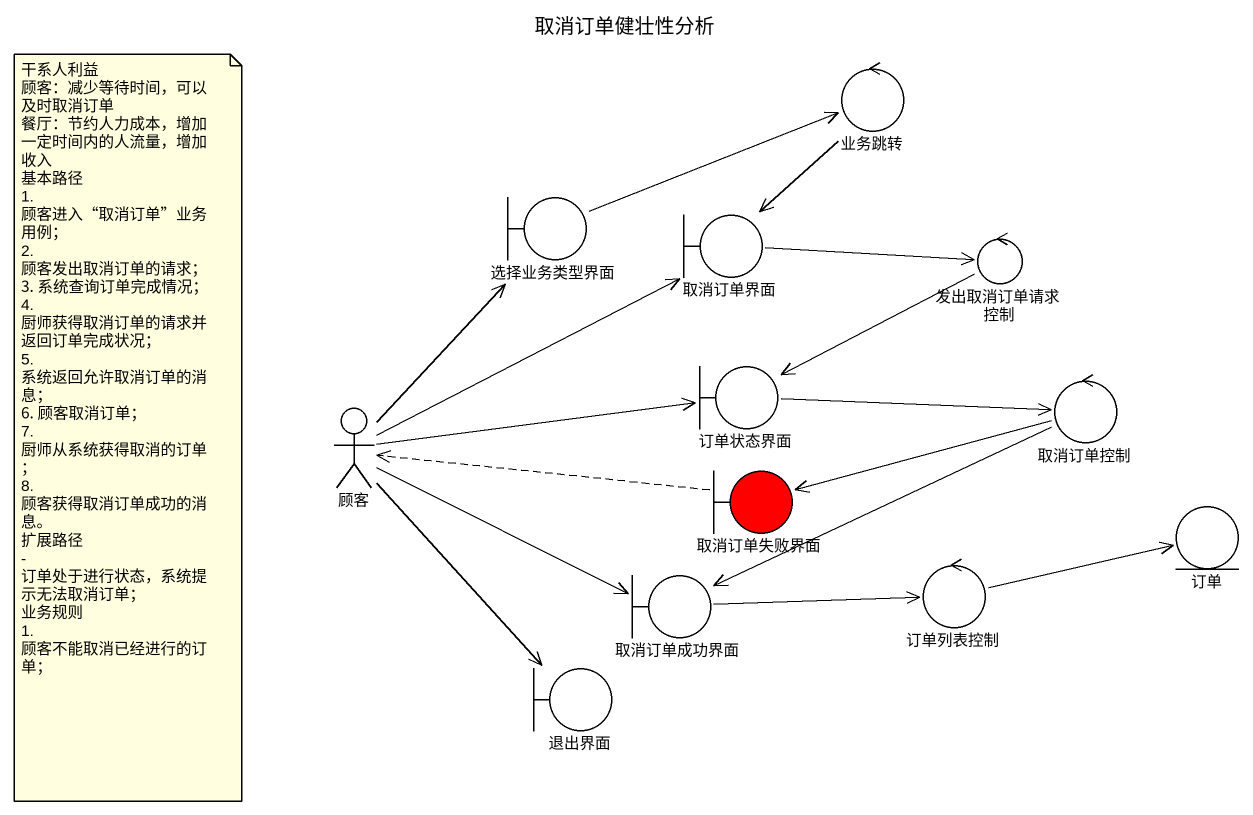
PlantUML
@startuml
title 取消订单健壮性分析
control 业务跳转
boundary 选择业务类型界面
boundary 取消订单界面
control 发出取消订单请求控制
actor 顾客
boundary 订单状态界面
control 取消订单控制
boundary 取消订单失败界面 #FF0000
entity 订单
boundary 取消订单成功界面
control 订单列表控制
boundary 退出界面
业务跳转 --> 取消订单界面
选择业务类型界面 -right-> 业务跳转
取消订单界面 -right-> 发出取消订单请求控制
发出取消订单请求控制 -left-> 订单状态界面
顾客 -up-> 选择业务类型界面
顾客 -right-> 取消订单界面
顾客 -right-> 订单状态界面
顾客 -right-> 取消订单成功界面
顾客 --> 退出界面
订单状态界面 -right-> 取消订单控制
取消订单控制 -left-> 取消订单失败界面
取消订单控制 -left-> 取消订单成功界面
取消订单失败界面 .left.> 顾客
取消订单成功界面 -right-> 订单列表控制
订单列表控制 -right-> 订单
note as N1
  干系人利益
  顾客：减少等待时间，可以及时取消订单
  餐厅：节约人力成本，增加一定时间内的人流量，增加收入
  基本路径
  1. 顾客进入“取消订单”业务用例；
  2. 顾客发出取消订单的请求；
  3. 系统查询订单完成情况；
  4. 厨师获得取消订单的请求并返回订单完成状况；
  5. 系统返回允许取消订单的消息；
  6. 顾客取消订单；
  7. 厨师从系统获得取消的订单；
  8. 顾客获得取消订单成功的消息。
  扩展路径
  - 订单处于进行状态，系统提示无法取消订单；
  业务规则
  1. 顾客不能取消已经进行的订单；
end note
@enduml
